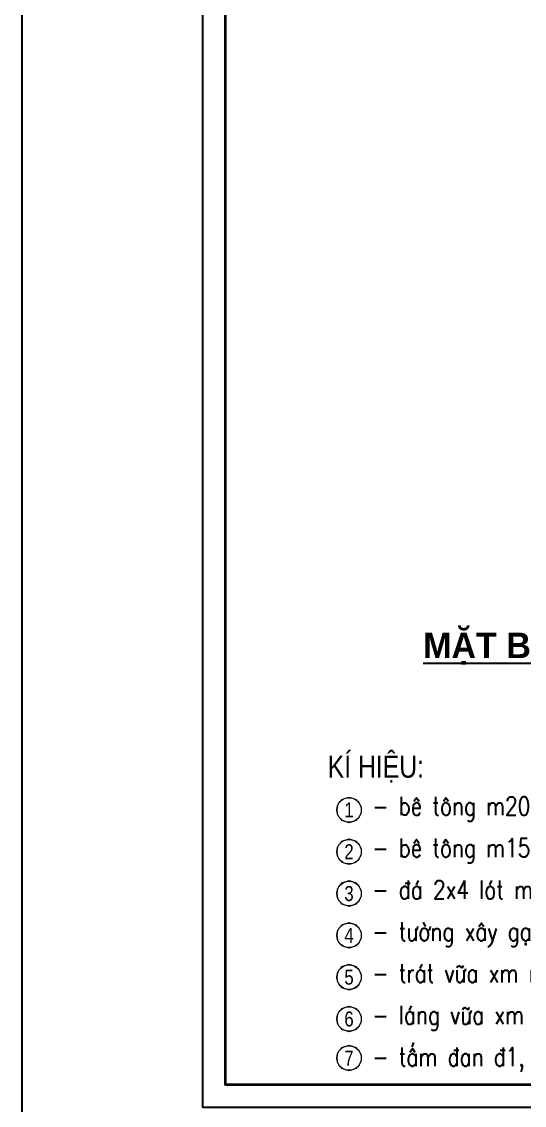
# Model space of a CAD drawing. Header units: inches. Extents: x -676 to 53517, y -16349 to 46516.
# Drawn here: x 26431 to 28474, y 27049 to 31456 of the extents above; entities that cross this region are included whole.
import ezdxf
from ezdxf.enums import TextEntityAlignment as Align

# ---------------------------------------------------------------- set-up
doc = ezdxf.new("R2010")
doc.units = ezdxf.units.IN
doc.header["$MEASUREMENT"] = 0
doc.set_wipeout_variables(frame=1)
doc.layers.add('ENTTNTHIETKE1', color=2, linetype='Continuous')
doc.layers.add('KHUNGTEN', color=5, linetype='Continuous')
for name, color, linetype, lineweight in [('LC ISO', 153, 'Continuous', 13), ('LC Net manh', 9, 'Continuous', 5), ('LC Text1', 3, 'Continuous', 20), ('LC Text2', 7, 'Continuous', 25), ('THEP', 1, 'Continuous', 35)]:
    doc.layers.add(name, color=color, linetype=linetype, lineweight=lineweight)
doc.styles.add('General text 2', font='arial.ttf')
doc.styles.add('LC 1', font='')
doc.styles.add('LC 3', font='vnsimli.shx', dxfattribs={"width": 0.75})
doc.styles.add('T2', font='', dxfattribs={"width": 0.8})
doc.styles.get('LC 1').set_extended_font_data('.VnAvantH', bold=True)
doc.styles.get('T2').set_extended_font_data('.VnArialH')

# ---------------------------------------------------------------- blocks, each defined once
blk = doc.blocks.new('*U66')
at = {"layer": 'Defpoints'}
blk.add_lwpolyline([(0, 4.25), (-2.5, 3.44), (-4.04, 1.31), (-4.04, -1.31), (-2.5, -3.44), (0, -4.25), (2.5, -3.44), (4.04, -1.31), (4.04, 1.31), (2.5, 3.44)], close=True, dxfattribs=at)
at = {"layer": 'LC Text1', "style": 'General text 2', "width": 0.8, "flags": 8}
blk.add_attdef('SYMBOL', text='', height=5.2, dxfattribs=at).set_placement((0, 0), align=Align.MIDDLE_CENTER)
blk.add_wipeout([(0, 4.25), (-2.5, 3.44), (-4.04, 1.31), (-4.04, -1.31), (-2.5, -3.44), (0, -4.25), (2.5, -3.44), (4.04, -1.31), (4.04, 1.31), (2.5, 3.44)]).dxf.layer = 'LC Net manh'
at = {"layer": 'LC ISO'}
blk.add_circle((0, 0), 4.25, dxfattribs=at)
blk = doc.blocks.new('TIEUDE2')
at = {"layer": 'LC Text2', "color": 7, "style": 'LC 1'}
blk.add_attdef('%%UTIªU§Ò', text='', height=3.5, dxfattribs=at).set_placement((0, 0), align=Align.BOTTOM_CENTER)
blk.add_attdef('TL', text='', height=2.2, dxfattribs=at).set_placement((0, -1.8), align=Align.TOP_CENTER)
blk = doc.blocks.new('khung vpn')
at = {"layer": 'Defpoints'}
blk.add_line((52498.758, -4195.446), (52498.758, -4235.276), dxfattribs=at)
at = {"layer": 'KHUNGTEN'}
blk.add_lwpolyline([(52556.243, -4234.885), (52502.048, -4234.885), (52502.048, -4195.662), (52556.243, -4195.662)], close=True, dxfattribs=at)
at = {"layer": 'THEP'}
blk.add_lwpolyline([(52555.832, -4234.474), (52502.459, -4234.474), (52502.459, -4196.073), (52555.832, -4196.073)], close=True, dxfattribs=at)

msp = doc.modelspace()

# ---------------------------------------------------------------- block references
at = {"layer": 'LC Net manh'}
ref = msp.add_blockref('*U66', (27761.4, 28250.2), dxfattribs=dict(at, xscale=11.70974117654345, yscale=11.70974117654345, zscale=11.70974117654345))
ref.add_attrib('SYMBOL', '1', dxfattribs={"layer": 'LC Text1', "height": 60.9, "style": 'General text 2', "width": 0.8}).set_placement((27761.4, 28250.2), align=Align.MIDDLE_CENTER)
ref = msp.add_blockref('*U66', (27761.4, 28080.2), dxfattribs=dict(at, xscale=11.70974117654345, yscale=11.70974117654345, zscale=11.70974117654345))
ref.add_attrib('SYMBOL', '2', dxfattribs={"layer": 'LC Text1', "height": 60.9, "style": 'General text 2', "width": 0.8}).set_placement((27761.4, 28080.2), align=Align.MIDDLE_CENTER)
ref = msp.add_blockref('*U66', (27761.4, 27910.2), dxfattribs=dict(at, xscale=11.70974117654345, yscale=11.70974117654345, zscale=11.70974117654345))
ref.add_attrib('SYMBOL', '3', dxfattribs={"layer": 'LC Text1', "height": 60.9, "style": 'General text 2', "width": 0.8}).set_placement((27761.4, 27910.2), align=Align.MIDDLE_CENTER)
ref = msp.add_blockref('*U66', (27761.4, 27740.2), dxfattribs=dict(at, xscale=11.70974117654345, yscale=11.70974117654345, zscale=11.70974117654345))
ref.add_attrib('SYMBOL', '4', dxfattribs={"layer": 'LC Text1', "height": 60.9, "style": 'General text 2', "width": 0.8}).set_placement((27761.4, 27740.2), align=Align.MIDDLE_CENTER)
ref = msp.add_blockref('*U66', (27761.4, 27570.2), dxfattribs=dict(at, xscale=11.70974117654345, yscale=11.70974117654345, zscale=11.70974117654345))
ref.add_attrib('SYMBOL', '5', dxfattribs={"layer": 'LC Text1', "height": 60.9, "style": 'General text 2', "width": 0.8}).set_placement((27761.4, 27570.2), align=Align.MIDDLE_CENTER)
ref = msp.add_blockref('*U66', (27761.4, 27400.2), dxfattribs=dict(at, xscale=11.70974117654345, yscale=11.70974117654345, zscale=11.70974117654345))
ref.add_attrib('SYMBOL', '6', dxfattribs={"layer": 'LC Text1', "height": 60.9, "style": 'General text 2', "width": 0.8}).set_placement((27761.4, 27400.2), align=Align.MIDDLE_CENTER)
ref = msp.add_blockref('*U66', (27761.4, 27241.2), dxfattribs=dict(at, xscale=11.70974117654345, yscale=11.70974117654345, zscale=11.70974117654345))
ref.add_attrib('SYMBOL', '7', dxfattribs={"layer": 'LC Text1', "height": 60.9, "style": 'General text 2', "width": 0.8}).set_placement((27761.4, 27241.2), align=Align.MIDDLE_CENTER)
at = {"layer": 'LC Text2'}
ref = msp.add_blockref('TIEUDE2', (28681, 28836.5, 0), dxfattribs=dict(at, xscale=30.45541696201613, yscale=30.45541696201613, zscale=30.45541696201613, rotation=359.999216292062))
ref.add_attrib('%%UTIªU§Ò', '%%UmÆt b»ng hè ga', dxfattribs={"color": 7, "height": 103.431, "rotation": 359.9992, "style": 'LC 1'}).set_placement((28681, 28836.5, 0), align=Align.BOTTOM_CENTER)

# ---------------------------------------------------------------- texts
at = {"layer": 'LC Text1', "color": 3, "style": 'LC 3', "width": 0.8}
for s, p in [('- bª t«ng m200 ®¸ 1x2 dµy 100', (27855.5, 28228.5)), ('- bª t«ng m150 ®¸ 2x4', (27855.5, 28058.5)), ('- ®¸ 2x4 lãt mãng dµy 100', (27855.5, 27888.5)), ('- t\xadêng x©y g¹ch ®Æc kh«ng nung v÷a xm m75', (27855.5, 27718.5)), ('- tr¸t v÷a xm m75 dµy 20', (27855.5, 27548.5)), ('- l¸ng v÷a xm m75 dµy 20', (27855.5, 27378.5)), ('- tÊm ®an ®1, bªt«ng m250 ®¸ 1x2', (27855.5, 27208.5))]:
    msp.add_text(s, height=75, rotation=359.9992, dxfattribs=at).set_placement(p)
at = {"layer": 'LC Text2', "style": 'T2', "width": 0.8}
msp.add_text('kÝ hiÖu:', height=90, rotation=359.9992, dxfattribs=at).set_placement((27674.9, 28381.2, 0))

# ---------------------------------------------------------------- next in the draw order: block references
at = {"layer": 'ENTTNTHIETKE1', "color": 6, "xscale": 223.6997468349806, "yscale": 223.6997468349806, "zscale": 223.6997468349806, "rotation": 359.9992162943872}
msp.add_blockref('khung vpn', (-11717514.6, 974543.2, 0), dxfattribs=at)

doc.saveas('drawing.dxf')
